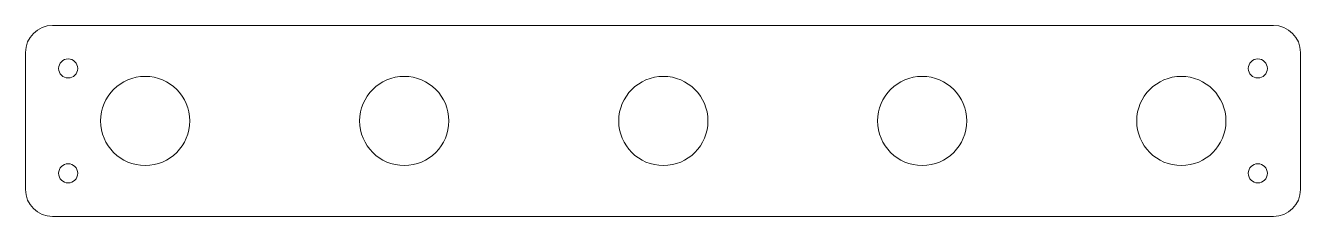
# Model space of a CAD drawing. Header units: inches. Extents: x 5 to 205, y -35 to -5.
import ezdxf

# ---------------------------------------------------------------- set-up
doc = ezdxf.new("R2010")
doc.units = ezdxf.units.IN
doc.header["$MEASUREMENT"] = 0
doc.layers.add('Layer 1', color=7, linetype='Continuous')

# ---------------------------------------------------------------- blocks, each defined once
blk = doc.blocks.new('block 3')
at = {"layer": 'Layer 1', "lineweight": 0}
for points in [[(13.27, -11.7), (13.27, -12.53), (12.6, -13.2), (11.77, -13.2), (10.94, -13.2), (10.27, -12.53), (10.27, -11.7), (10.27, -10.87), (10.94, -10.2), (11.77, -10.2), (12.6, -10.2), (13.27, -10.87), (13.27, -11.7)], [(13.27, -11.7), (13.27, -12.53), (12.6, -13.2), (11.77, -13.2), (10.94, -13.2), (10.27, -12.53), (10.27, -11.7), (10.27, -10.87), (10.94, -10.2), (11.77, -10.2), (12.6, -10.2), (13.27, -10.87), (13.27, -11.7)], [(199.88, -11.7), (199.88, -12.53), (199.21, -13.2), (198.38, -13.2), (197.55, -13.2), (196.88, -12.53), (196.88, -11.7), (196.88, -10.87), (197.55, -10.2), (198.38, -10.2), (199.21, -10.2), (199.88, -10.87), (199.88, -11.7)], [(199.88, -11.7), (199.88, -12.53), (199.21, -13.2), (198.38, -13.2), (197.55, -13.2), (196.88, -12.53), (196.88, -11.7), (196.88, -10.87), (197.55, -10.2), (198.38, -10.2), (199.21, -10.2), (199.88, -10.87), (199.88, -11.7)], [(30.85, -19.95), (30.85, -23.81), (27.71, -26.95), (23.85, -26.95), (19.98, -26.95), (16.85, -23.81), (16.85, -19.95), (16.85, -16.08), (19.98, -12.95), (23.85, -12.95), (27.71, -12.95), (30.85, -16.08), (30.85, -19.95)], [(71.49, -19.95), (71.49, -23.81), (68.35, -26.95), (64.49, -26.95), (60.62, -26.95), (57.49, -23.81), (57.49, -19.95), (57.49, -16.08), (60.62, -12.95), (64.49, -12.95), (68.35, -12.95), (71.49, -16.08), (71.49, -19.95)], [(112.13, -19.95), (112.13, -23.81), (109, -26.95), (105.13, -26.95), (101.27, -26.95), (98.13, -23.81), (98.13, -19.95), (98.13, -16.08), (101.27, -12.95), (105.13, -12.95), (109, -12.95), (112.13, -16.08), (112.13, -19.95)], [(152.73, -19.95), (152.73, -23.81), (149.6, -26.95), (145.73, -26.95), (141.87, -26.95), (138.73, -23.81), (138.73, -19.95), (138.73, -16.08), (141.87, -12.95), (145.73, -12.95), (149.6, -12.95), (152.73, -16.08), (152.73, -19.95)], [(193.38, -19.95), (193.38, -23.81), (190.24, -26.95), (186.38, -26.95), (182.51, -26.95), (179.38, -23.81), (179.38, -19.95), (179.38, -16.08), (182.51, -12.95), (186.38, -12.95), (190.24, -12.95), (193.38, -16.08), (193.38, -19.95)], [(13.27, -28.17), (13.27, -29), (12.6, -29.67), (11.77, -29.67), (10.94, -29.67), (10.27, -29), (10.27, -28.17), (10.27, -27.34), (10.94, -26.67), (11.77, -26.67), (12.6, -26.67), (13.27, -27.34), (13.27, -28.17)], [(13.27, -28.17), (13.27, -29), (12.6, -29.67), (11.77, -29.67), (10.94, -29.67), (10.27, -29), (10.27, -28.17), (10.27, -27.34), (10.94, -26.67), (11.77, -26.67), (12.6, -26.67), (13.27, -27.34), (13.27, -28.17)], [(199.88, -28.17), (199.88, -29), (199.21, -29.67), (198.38, -29.67), (197.55, -29.67), (196.88, -29), (196.88, -28.17), (196.88, -27.34), (197.55, -26.67), (198.38, -26.67), (199.21, -26.67), (199.88, -27.34), (199.88, -28.17)], [(199.88, -28.17), (199.88, -29), (199.21, -29.67), (198.38, -29.67), (197.55, -29.67), (196.88, -29), (196.88, -28.17), (196.88, -27.34), (197.55, -26.67), (198.38, -26.67), (199.21, -26.67), (199.88, -27.34), (199.88, -28.17)]]:
    blk.add_open_spline(points, degree=3, knots=[0, 0, 0, 0, 1, 1, 1, 2, 2, 2, 3, 3, 3, 4, 4, 4, 4], dxfattribs=at)
blk = doc.blocks.new('block 2')
at = {"layer": 'Layer 1', "lineweight": 0}
blk.add_open_spline([(200.84, -34.95), (200.84, -34.95), (9.31, -34.95), (9.31, -34.95), (6.98, -34.95), (5.07, -33.05), (5.07, -30.72), (5.07, -30.72), (5.07, -9.19), (5.07, -9.19), (5.07, -6.86), (6.98, -4.95), (9.31, -4.95), (9.31, -4.95), (200.84, -4.95), (200.84, -4.95), (203.17, -4.95), (205.07, -6.86), (205.07, -9.19), (205.07, -9.19), (205.07, -30.72), (205.07, -30.72), (205.07, -33.05), (203.17, -34.95), (200.84, -34.95)], degree=3, knots=[0, 0, 0, 0, 1, 1, 1, 2, 2, 2, 3, 3, 3, 4, 4, 4, 5, 5, 5, 6, 6, 6, 7, 7, 7, 8, 8, 8, 8], dxfattribs=at)
at = {"layer": 'Layer 1'}
blk.add_blockref('block 3', (0, 0), dxfattribs=at)

msp = doc.modelspace()

# ---------------------------------------------------------------- block references
at = {"layer": 'Layer 1'}
msp.add_blockref('block 2', (0, 0), dxfattribs=at)

doc.saveas('drawing.dxf')
